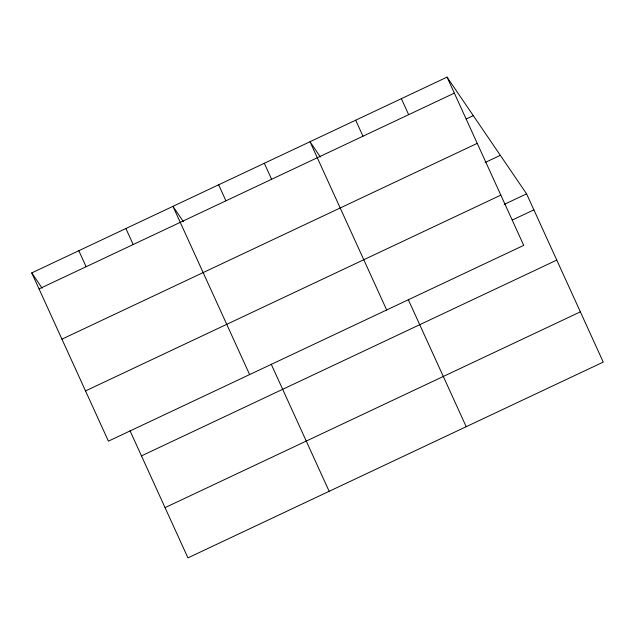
<?xml version="1.0" encoding="UTF-8"?>
<svg xmlns="http://www.w3.org/2000/svg" width="635" height="635" viewBox="0 0 635 635"><rect width="100%" height="100%" fill="white"/><g stroke="black" fill="none" stroke-linecap="round" stroke-linejoin="round"><path stroke-width="0.95" d="M447.056 77.129L523.724 245.364L108.418 441.15L31.75 272.907L447.056 77.129L526.582 193.85L603.25 362.093L187.944 557.871L130.016 430.76M39.045 288.917L454.35 93.131M466.13 119.023L473.297 115.649M61.936 339.153L477.242 143.367M485.108 162.512L500.332 155.337M85.527 390.914L500.832 195.128M504.182 204.406L526.582 193.85M512.374 219.996L533.876 209.86M141.462 455.882L556.768 260.096M165.052 507.635L580.358 311.856M320.389 156.98L309.999 141.732L386.675 309.975M183.34 221.591L172.95 206.343L249.626 374.579M31.75 272.907L42.14 288.155M401.368 98.663L408.662 114.673M355.687 120.198L362.982 136.207M408.273 299.585L466.201 426.696M264.319 163.274L271.613 179.276M218.638 184.809L225.933 200.811M271.224 364.196L329.152 491.307M125.889 228.529L133.183 244.538M78.819 250.722L86.114 266.732"/></g></svg>
